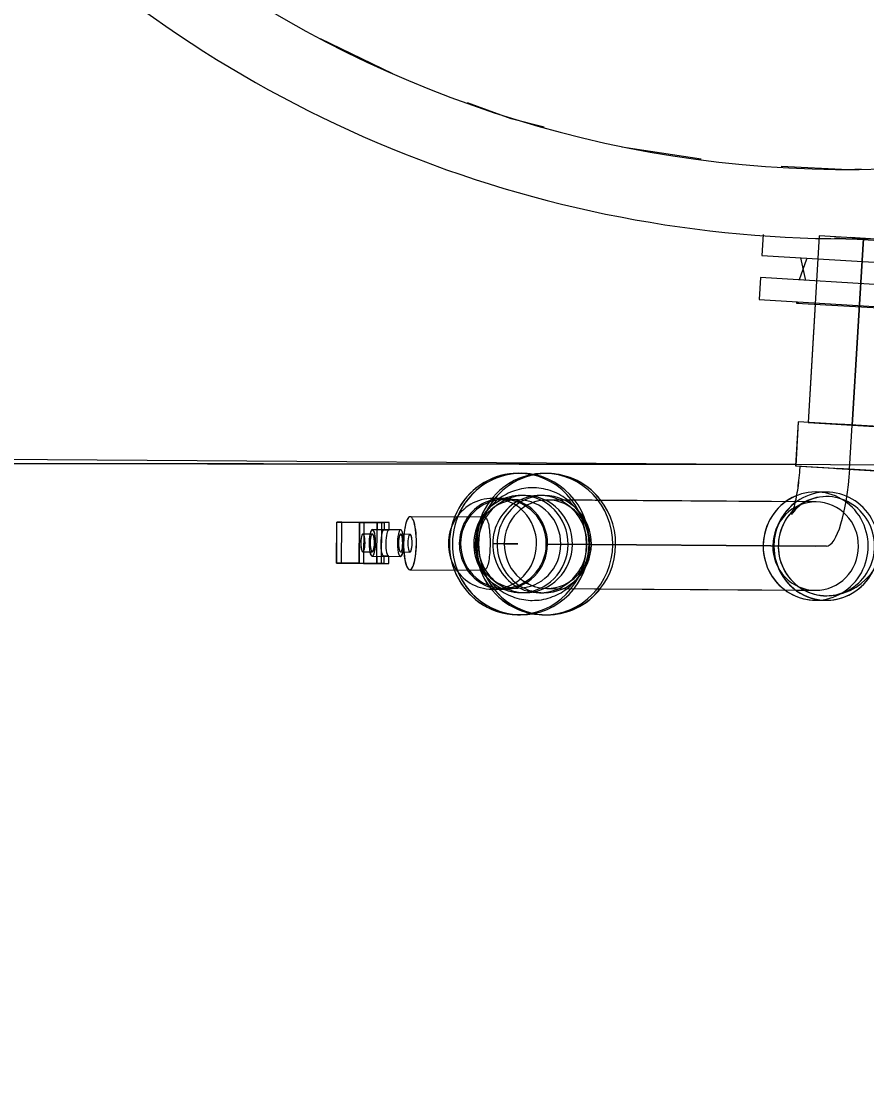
# Model space of a CAD drawing. Header units: metres. Extents: x 3 to 183, y -124 to 10.
# Drawn here: x 25.725 to 26.778, y -92.588 to -91.266 of the extents above; entities that cross this region are included whole.
import ezdxf

# ---------------------------------------------------------------- set-up
doc = ezdxf.new("R2010")
doc.units = ezdxf.units.M
doc.linetypes.add('IMPORT-Basculante', pattern=[0.003969, 0.002381, -0.001587])
for name, color, linetype, lineweight in [('A-ANNO-DIMS', 7, 'Continuous', 9), ('A-ANNO-DIMS-100', 7, 'Continuous', 9), ('A-FLOR', 7, 'Continuous', 9), ('G-IMPT', 7, 'Continuous', 9), ('P-PIPE', 7, 'Continuous', 9), ('P-SANR-FIXT', 7, 'Continuous', 9)]:
    doc.layers.add(name, color=color, linetype=linetype, lineweight=lineweight)
doc.styles.add('Century Gothic_3', font='GOTHIC.TTF', dxfattribs={"height": 0.15})
doc.dimstyles.new('FCA_N_Cotas_E100', dxfattribs={"dimscale": 0.3048, "dimtxt": 0.156625, "dimasz": 0.492126, "dimexe": 0.656168, "dimexo": 0.656168, "dimgap": 0.032808, "dimtad": 1, "dimdec": 3, "dimrnd": 0.001, "dimzin": 0, "dimdsep": 46, "dimtxsty": 'Century Gothic_3', "dimblk1": 'OBLIQUE', "dimblk2": 'OBLIQUE', "dimsah": 1, "dimcen": 0.09, "dimdle": 0.656168, "dimazin": 2, "dimtfac": 1, "dimtdec": 4, "dimtix": 1, "dimtmove": 0, "dimatfit": 3, "dimfxl": 1, "dimtvp": 1, "dimtolj": 1, "dimtzin": 0, "dimarcsym": 2})

# ---------------------------------------------------------------- blocks, each defined once
blk = doc.blocks.new('YADRAN_LASQUEMAS_ARQ_MO_006_E02_rvt-1-NFONDO-ESTANQUE EXT')
at = {"layer": 'A-FLOR'}
blk.add_line((-98.0809, -91.8191), (-99.954, -91.8065), dxfattribs=at)
blk = doc.blocks.new('M_Ball Valve - 50-150 mm - 110 mm-V147-NFONDO-ESTANQUE EXT')
at = {"layer": 'P-PIPE'}
for p, q in [((-98.4226, -91.8295), (-98.4263, -91.8295)), ((-98.39, -91.8297), (-98.3936, -91.8297)), ((-98.3938, -91.8572), (-98.3993, -91.8572)), ((-98.4724, -91.8841), (-98.5611, -91.8835)), ((-98.6527, -91.9413), (-98.6524, -91.8903)), ((-98.6524, -91.8903), (-98.6244, -91.8905)), ((-98.6244, -91.8905), (-98.6248, -91.9415)), ((-98.6244, -91.8905), (-98.6024, -91.8907)), ((-98.6024, -91.8907), (-98.6025, -91.8997)), ((-98.6024, -91.8907), (-98.5936, -91.8908)), ((-98.5936, -91.8908), (-98.5937, -91.8998)), ((-98.5875, -91.8908), (-98.5936, -91.8908)), ((-98.5875, -91.8998), (-98.5875, -91.8908)), ((-98.6083, -91.9052), (-98.62, -91.9051)), ((-98.573, -91.8999), (-98.6082, -91.8997)), ((-98.5875, -91.8998), (-98.5937, -91.8998)), ((-98.5613, -91.9055), (-98.573, -91.9054)), ((-98.6202, -91.9271), (-98.6084, -91.9272)), ((-98.6085, -91.9327), (-98.5732, -91.9329)), ((-98.6027, -91.9327), (-98.6028, -91.9417)), ((-98.5939, -91.9328), (-98.594, -91.9418)), ((-98.5939, -91.9328), (-98.5878, -91.9328)), ((-98.5878, -91.9418), (-98.5878, -91.9328)), ((-98.5732, -91.9274), (-98.5615, -91.9275)), ((-98.6248, -91.9415), (-98.6527, -91.9413)), ((-98.6028, -91.9417), (-98.6248, -91.9415)), ((-98.594, -91.9418), (-98.6028, -91.9417)), ((-98.594, -91.9418), (-98.5878, -91.9418)), ((-98.5616, -91.9495), (-98.4728, -91.9501)), ((-98.4001, -91.9781), (-98.3947, -91.9782)), ((-98.4275, -92.0055), (-98.4239, -92.0055)), ((-98.3949, -92.0057), (-98.3912, -92.0057))]:
    blk.add_line(p, q, dxfattribs=at)
for centre, major_axis, ratio, start_param, end_param in [((-98.4269, -91.9175), (0.0006, 0.088), 0.970296, 0, 1.186563), ((-98.4233, -91.9175), (0.0006, 0.088), 0.970296, 0, 1.186801), ((-98.3942, -91.9177), (0.0006, 0.088), 0.970296, 0, 3.141593), ((-98.3906, -91.9177), (0.0006, 0.088), 0.970296, 0, 3.141593), ((-98.4233, -91.9175), (0.0006, 0.088), 0.970296, 6.111231, 6.283185), ((-98.3906, -91.9177), (0.0006, 0.088), 0.970296, 5.393998, 6.283185), ((-98.5614, -91.9165), (0.0002, 0.033), 0.241922, 4.712389, 6.806784), ((-98.6083, -91.9162), (0.0001, 0.0165), 0.241922, 4.712389, 7.068583), ((-98.5614, -91.9165), (0.0002, 0.033), 0.241922, 0.528867, 1.240442), ((-98.6201, -91.9161), (0.0001, 0.011), 0.241922, 4.712389, 7.853982), ((-98.6083, -91.9162), (0.0001, 0.011), 0.241922, 4.712389, 6.544985), ((-98.5731, -91.9164), (0.0001, 0.0165), 0.241922, 4.712389, 6.283185), ((-98.5614, -91.9165), (0.0001, 0.011), 0.241922, 4.712389, 6.544985), ((-98.6201, -91.9161), (0.0001, 0.011), 0.241922, 1.570796, 4.712389), ((-98.6083, -91.9162), (0.0001, 0.0165), 0.241922, 2.356194, 4.712389), ((-98.6083, -91.9162), (0.0001, 0.011), 0.241922, 2.879793, 4.712389), ((-98.5731, -91.9164), (0.0001, 0.0165), 0.241922, 3.141593, 4.712389), ((-98.5614, -91.9165), (0.0002, 0.033), 0.241922, 1.901151, 4.712389), ((-98.5614, -91.9165), (0.0001, 0.011), 0.241922, 2.879793, 4.712389), ((-98.4269, -91.9175), (0.0006, 0.088), 0.970296, 1.95503, 3.141593), ((-98.4233, -91.9175), (0.0006, 0.088), 0.970296, 1.954792, 3.141593), ((-98.3906, -91.9177), (0.0006, 0.088), 0.970296, 3.141593, 4.03078), ((-98.4233, -91.9175), (0.0006, 0.088), 0.970296, 3.141593, 3.313547)]:
    blk.add_ellipse(centre, major_axis=major_axis, ratio=ratio, start_param=start_param, end_param=end_param, dxfattribs=at)
blk = doc.blocks.new('Plastico - Codo - PL - Codo-2192747-NFONDO-ESTANQUE EXT')
at = {"layer": 'P-PIPE'}
for p, q in [((-98.0778, -91.7654), (-98.081, -91.8203)), ((-97.9942, -91.7704), (-98.0778, -91.7654)), ((-97.9432, -91.7734), (-97.9942, -91.7704)), ((-97.9465, -91.8283), (-97.9432, -91.7734)), ((-98.081, -91.8203), (-97.9975, -91.8253)), ((-97.9975, -91.8253), (-97.9465, -91.8283)), ((-98.0565, -91.9875), (-98.0432, -91.9876))]:
    blk.add_line(p, q, dxfattribs=at)
at = {"layer": 'P-PIPE', "flags": 128}
for points in [[(-98.086, -91.8807), (-98.0859, -91.8805), (-98.0857, -91.8801), (-98.0854, -91.8794), (-98.0851, -91.8784), (-98.0846, -91.8773), (-98.0842, -91.8759), (-98.0837, -91.8743), (-98.0832, -91.8725), (-98.0826, -91.8706), (-98.0821, -91.8685), (-98.0816, -91.8663), (-98.081, -91.8639), (-98.0805, -91.8614), (-98.08, -91.8589), (-98.0795, -91.8562), (-98.079, -91.8534), (-98.0785, -91.8505), (-98.0781, -91.8475), (-98.0777, -91.8445), (-98.0773, -91.8414), (-98.0769, -91.8383), (-98.0766, -91.8351), (-98.0763, -91.8318), (-98.076, -91.8286), (-98.0757, -91.8253), (-98.0755, -91.822), (-98.0754, -91.8207)], [(-98.0432, -91.982), (-98.0323, -91.9811), (-98.0222, -91.9788), (-98.0133, -91.9753), (-98.0058, -91.9711), (-97.9996, -91.9667), (-97.9945, -91.9623), (-97.9902, -91.9579), (-97.9867, -91.9537), (-97.9836, -91.9496), (-97.981, -91.9456), (-97.9786, -91.9417), (-97.9765, -91.9379), (-97.9747, -91.9342), (-97.973, -91.9305), (-97.9714, -91.9268), (-97.9699, -91.9231), (-97.9686, -91.9194), (-97.9673, -91.9157), (-97.9661, -91.9119), (-97.9649, -91.9081), (-97.9638, -91.9043), (-97.9628, -91.9004), (-97.9618, -91.8965), (-97.9609, -91.8925), (-97.96, -91.8885), (-97.9592, -91.8844), (-97.9584, -91.8802), (-97.9576, -91.876), (-97.9569, -91.8718), (-97.9562, -91.8675), (-97.9556, -91.8632), (-97.955, -91.8589), (-97.9545, -91.8545), (-97.954, -91.8501), (-97.9535, -91.8457), (-97.9531, -91.8412), (-97.9527, -91.8368), (-97.9524, -91.8323), (-97.9521, -91.828)]]:
    blk.add_lwpolyline(points, dxfattribs=at)
at = {"layer": 'P-PIPE'}
for centre, major_axis, start_param, end_param in [((-98.0561, -91.9201), (0.0005, 0.0674), 0.381858, 3.090785), ((-98.0428, -91.9202), (0.0005, 0.0674), 0.642811, 3.090785), ((-98.0428, -91.9202), (0.0004, 0.0617), 0.821857, 3.090785), ((-98.0428, -91.9202), (0.0005, 0.0674), 3.090785, 4.234183), ((-98.0561, -91.9201), (0.0005, 0.0674), 3.090785, 3.141593), ((-98.0428, -91.9202), (0.0004, 0.0617), 3.090785, 3.318883), ((-98.0428, -91.9202), (0.0004, 0.0617), 3.395941, 3.439851)]:
    blk.add_ellipse(centre, major_axis=major_axis, ratio=0.970296, start_param=start_param, end_param=end_param, dxfattribs=at)
blk = doc.blocks.new('M_Tanque Ensilaje - 01_dwg_M_Ball Valve - 50-150 mm - 110 mm-V4-Emplazamiento - Callout 1-2194140-NFONDO-ESTANQUE EXT')
at = {"layer": 'G-IMPT'}
for p, q in [((-125.5076, -49.173), (-125.5185, -49.1686)), ((-125.4729, -49.1811), (-125.5056, -49.1679)), ((-125.37, -49.2049), (-125.4558, -49.1702)), ((-125.3072, -49.171), (-125.3105, -49.1696)), ((-125.4641, -49.1906), (-125.475, -49.1862)), ((-125.2769, -49.1832), (-125.2803, -49.1818)), ((-125.5566, -49.1926), (-125.5312, -49.2029)), ((-125.5267, -49.189), (-125.5159, -49.1934)), ((-125.5179, -49.1985), (-125.4853, -49.2117)), ((-125.3124, -49.1985), (-125.3175, -49.1965)), ((-125.4832, -49.2066), (-125.4723, -49.211)), ((-125.2906, -49.2073), (-125.2956, -49.2053)), ((-125.4806, -49.2314), (-125.3947, -49.2661)), ((-125.3628, -49.3087), (-125.3578, -49.3107)), ((-125.3409, -49.3175), (-125.3359, -49.3195)), ((-125.3765, -49.3328), (-125.3731, -49.3342)), ((-125.3462, -49.345), (-125.3428, -49.3464))]:
    blk.add_line(p, q, dxfattribs=at)
at = {"layer": 'G-IMPT', "flags": 128}
for points in [[(-125.5623, -49.1903), (-125.5432, -49.143), (-125.5172, -49.1535)], [(-125.5078, -49.2123), (-125.5021, -49.2146), (-125.4987, -49.2063), (-125.5044, -49.204), (-125.5078, -49.2123), (-125.5159, -49.209), (-125.5363, -49.2008), (-125.5623, -49.1903), (-125.5566, -49.1926), (-125.5375, -49.1453)], [(-125.4917, -49.1638), (-125.5121, -49.1556), (-125.5375, -49.1453), (-125.5432, -49.143)], [(-125.5363, -49.2008), (-125.5172, -49.1535), (-125.4968, -49.1618)], [(-125.5121, -49.1556), (-125.5312, -49.2029), (-125.5108, -49.2111)], [(-125.5159, -49.209), (-125.4968, -49.1618), (-125.4887, -49.165)], [(-125.483, -49.1673), (-125.4917, -49.1638), (-125.5108, -49.2111), (-125.5021, -49.2146)], [(-125.397, -49.2599), (-125.3968, -49.2627), (-125.3966, -49.2654), (-125.3962, -49.2681), (-125.3958, -49.2709), (-125.3952, -49.2736), (-125.3945, -49.2763), (-125.3937, -49.279), (-125.3928, -49.2816), (-125.3918, -49.2842), (-125.3907, -49.2868), (-125.3895, -49.2893), (-125.3882, -49.2918), (-125.3868, -49.2943), (-125.3852, -49.2967), (-125.3836, -49.299), (-125.3819, -49.3013), (-125.3801, -49.3035), (-125.3781, -49.3057), (-125.3761, -49.3077), (-125.374, -49.3097), (-125.3719, -49.3116), (-125.3696, -49.3134), (-125.3673, -49.3152), (-125.3649, -49.3168), (-125.3624, -49.3183), (-125.3599, -49.3197), (-125.3573, -49.3211), (-125.3547, -49.3223), (-125.3529, -49.323), (-125.3502, -49.324), (-125.3475, -49.325), (-125.3447, -49.3258), (-125.3418, -49.3265), (-125.339, -49.327), (-125.3361, -49.3275), (-125.3333, -49.3278), (-125.3304, -49.328), (-125.3275, -49.3281), (-125.3246, -49.3281), (-125.3217, -49.328), (-125.3189, -49.3277), (-125.316, -49.3274), (-125.3132, -49.3269), (-125.3105, -49.3263), (-125.3077, -49.3256), (-125.305, -49.3248), (-125.3023, -49.3239), (-125.2997, -49.3228), (-125.2971, -49.3217), (-125.2946, -49.3205), (-125.2921, -49.3192), (-125.2897, -49.3178), (-125.2874, -49.3163), (-125.2851, -49.3147), (-125.2829, -49.313), (-125.2808, -49.3113), (-125.2787, -49.3094), (-125.2768, -49.3075), (-125.2749, -49.3055), (-125.2731, -49.3035), (-125.2713, -49.3014), (-125.2697, -49.2992), (-125.2681, -49.297), (-125.2667, -49.2947), (-125.2653, -49.2923), (-125.264, -49.29), (-125.2628, -49.2875), (-125.2617, -49.285), (-125.2607, -49.2825), (-125.2598, -49.2799), (-125.2591, -49.2774), (-125.2584, -49.2747), (-125.2578, -49.2721), (-125.2573, -49.2694), (-125.2569, -49.2667), (-125.2566, -49.264), (-125.2564, -49.2613), (-125.2564, -49.2585), (-125.2564, -49.2558), (-125.2566, -49.253), (-125.2568, -49.2503), (-125.2572, -49.2476), (-125.2576, -49.2448), (-125.2582, -49.2421), (-125.2589, -49.2394), (-125.2597, -49.2368), (-125.2606, -49.2341), (-125.2616, -49.2315), (-125.2628, -49.2289), (-125.264, -49.2264), (-125.2653, -49.2239), (-125.2668, -49.2215), (-125.2683, -49.2191), (-125.2699, -49.2167), (-125.2717, -49.2145), (-125.2735, -49.2123), (-125.2754, -49.2101), (-125.2774, -49.2081), (-125.2795, -49.2061), (-125.2817, -49.2042), (-125.284, -49.2024), (-125.2863, -49.2007), (-125.2887, -49.1991), (-125.2912, -49.1975), (-125.2937, -49.1961), (-125.2963, -49.1948), (-125.299, -49.1936), (-125.3004, -49.193), (-125.3031, -49.192), (-125.3059, -49.191), (-125.3087, -49.1902), (-125.3115, -49.1896), (-125.3144, -49.189), (-125.3172, -49.1885), (-125.3201, -49.1882), (-125.323, -49.188), (-125.3259, -49.1879), (-125.3287, -49.1879), (-125.3316, -49.188), (-125.3345, -49.1883), (-125.3373, -49.1886), (-125.3401, -49.1891), (-125.3429, -49.1897), (-125.3457, -49.1904), (-125.3484, -49.1912), (-125.351, -49.1922), (-125.3537, -49.1932), (-125.3562, -49.1943), (-125.3588, -49.1955), (-125.3612, -49.1968), (-125.3636, -49.1982), (-125.366, -49.1997), (-125.3682, -49.2013), (-125.3704, -49.203), (-125.3726, -49.2048), (-125.3746, -49.2066), (-125.3759, -49.2078)]]:
    blk.add_lwpolyline(points, dxfattribs=at)
blk.add_lwpolyline([(-125.4921, -49.1734), (-125.4864, -49.1757), (-125.483, -49.1673), (-125.4887, -49.165)], close=True, dxfattribs=at)
at = {"layer": 'G-IMPT'}
for centre, major_axis, ratio, start_param, end_param in [((-125.3435, -49.2512), (0.033, 0.0816), 0.970296, 0, 3.141593), ((-125.3401, -49.2526), (0.033, 0.0816), 0.970296, 0, 3.141593), ((-125.5226, -49.1788), (0.0041, 0.0102), 0.241922, 4.712389, 7.853982), ((-125.5117, -49.1832), (0.0062, 0.0153), 0.241922, 4.712389, 7.853982), ((-125.5117, -49.1832), (0.0041, 0.0102), 0.241922, 4.712389, 7.853982), ((-125.4983, -49.1887), (0.0062, 0.0153), 0.241922, 0, 1.570796), ((-125.4682, -49.2008), (0.0124, 0.0306), 0.241922, 4.712389, 7.853982), ((-125.3132, -49.2634), (0.033, 0.0816), 0.970296, 0, 3.141593), ((-125.3099, -49.2648), (0.033, 0.0816), 0.970296, 0, 3.141593), ((-125.3435, -49.2512), (0.033, 0.0816), 0.970296, 3.141593, 6.283185), ((-125.3401, -49.2526), (0.033, 0.0816), 0.970296, 3.141593, 6.283185), ((-125.5226, -49.1788), (0.0041, 0.0102), 0.241922, 1.570796, 4.712389), ((-125.5117, -49.1832), (0.0062, 0.0153), 0.241922, 1.570796, 4.712389), ((-125.5117, -49.1832), (0.0041, 0.0102), 0.241922, 1.570796, 4.712389), ((-125.4983, -49.1887), (0.0062, 0.0153), 0.241922, 1.570796, 3.141593), ((-125.4925, -49.191), (0.0062, 0.0153), 0.241922, 0, 1.570796), ((-125.4791, -49.1964), (0.0062, 0.0153), 0.241922, 4.712389, 7.853982), ((-125.4791, -49.1964), (0.0041, 0.0102), 0.241922, 4.712389, 7.853982), ((-125.3401, -49.2526), (0.0227, 0.0561), 0.970296, 0, 3.141593), ((-125.3351, -49.2546), (0.0227, 0.0561), 0.970296, 0, 3.141593), ((-125.3132, -49.2634), (0.033, 0.0816), 0.970296, 3.141593, 6.283185), ((-125.3099, -49.2648), (0.033, 0.0816), 0.970296, 3.141593, 6.283185), ((-125.4925, -49.191), (0.0062, 0.0153), 0.241922, 1.570796, 3.141593), ((-125.4791, -49.1964), (0.0062, 0.0153), 0.241922, 1.570796, 4.712389), ((-125.4791, -49.1964), (0.0041, 0.0102), 0.241922, 1.570796, 4.712389), ((-125.4682, -49.2008), (0.0124, 0.0306), 0.241922, 1.570796, 4.712389), ((-125.4682, -49.2008), (0.0041, 0.0102), 0.241922, 1.570796, 4.712389), ((-125.4682, -49.2008), (0.0041, 0.0102), 0.241922, 4.712389, 7.853982), ((-125.3183, -49.2614), (0.0227, 0.0561), 0.970296, 0, 3.141593), ((-125.3132, -49.2634), (0.0227, 0.0561), 0.970296, 0, 3.141593), ((-125.3401, -49.2526), (0.0227, 0.0561), 0.970296, 3.141593, 6.283185), ((-125.3351, -49.2546), (0.0227, 0.0561), 0.970296, 3.141593, 6.283185), ((-125.3183, -49.2614), (0.0227, 0.0561), 0.970296, 3.141593, 6.283185), ((-125.3132, -49.2634), (0.0227, 0.0561), 0.970296, 3.141593, 6.283185)]:
    blk.add_ellipse(centre, major_axis=major_axis, ratio=ratio, start_param=start_param, end_param=end_param, dxfattribs=at)
for points in [[(-125.3906, -49.2322), (-125.3891, -49.2286), (-125.3859, -49.2217), (-125.3805, -49.2129), (-125.3754, -49.2069), (-125.3712, -49.2042), (-125.3686, -49.2053), (-125.3678, -49.2099), (-125.3689, -49.2176), (-125.3717, -49.2274), (-125.3743, -49.2346), (-125.3758, -49.2382)], [(-125.3758, -49.2382), (-125.3772, -49.2417), (-125.3803, -49.2487), (-125.3851, -49.2577), (-125.3897, -49.264), (-125.3934, -49.2668), (-125.396, -49.2657), (-125.3972, -49.261), (-125.3967, -49.253), (-125.3945, -49.243), (-125.392, -49.2358), (-125.3906, -49.2322)]]:
    blk.add_open_spline(points, degree=3, dxfattribs=at)
blk = doc.blocks.new('M_Tanque Ensilaje - 01_dwg_Plastico - Codo - PL - Codo-2192747-Emplazamiento - Callout 1-2194141-NFONDO-ESTANQUE EXT')
at = {"layer": 'G-IMPT'}
for p, q in [((-124.9621, -49.3326), (-124.9744, -49.3276)), ((-125.0249, -49.4526), (-125.0126, -49.4576))]:
    blk.add_line(p, q, dxfattribs=at)
at = {"layer": 'G-IMPT', "flags": 128}
for points in [[(-124.8871, -49.2737), (-124.9629, -49.2383), (-124.9862, -49.2881), (-124.9103, -49.3235)], [(-124.9398, -49.3098), (-124.864, -49.3451), (-124.8407, -49.2953), (-124.9166, -49.2599)], [(-124.9642, -49.3379), (-124.9728, -49.3352), (-124.9812, -49.3339), (-124.9886, -49.3339), (-124.9949, -49.3347), (-125, -49.336), (-125.004, -49.3374), (-125.007, -49.3387), (-125.0093, -49.3399), (-125.0109, -49.3409), (-125.012, -49.3417), (-125.0126, -49.3422), (-125.0129, -49.3424), (-125.013, -49.3425), (-125.0128, -49.3423), (-125.0125, -49.342), (-125.012, -49.3415), (-125.0113, -49.3407), (-125.0105, -49.3398), (-125.0095, -49.3386), (-125.0085, -49.3374), (-125.0073, -49.3359), (-125.0061, -49.3343), (-125.0049, -49.3326), (-125.0036, -49.3307), (-125.0022, -49.3287), (-125.0008, -49.3266), (-124.9994, -49.3244), (-124.9979, -49.322), (-124.9964, -49.3196), (-124.9949, -49.3171), (-124.9934, -49.3145), (-124.9919, -49.3119), (-124.9904, -49.3091), (-124.9889, -49.3063), (-124.9874, -49.3035), (-124.9859, -49.3006), (-124.9845, -49.2977), (-124.983, -49.2947), (-124.9816, -49.2918), (-124.981, -49.2905), (-124.9116, -49.3229)], [(-125.0104, -49.4524), (-125, -49.4556), (-124.9897, -49.4571), (-124.9802, -49.4571), (-124.9717, -49.456), (-124.9643, -49.4542), (-124.9579, -49.452), (-124.9523, -49.4495), (-124.9475, -49.4469), (-124.9431, -49.4442), (-124.9392, -49.4415), (-124.9356, -49.4387), (-124.9323, -49.436), (-124.9292, -49.4332), (-124.9262, -49.4304), (-124.9234, -49.4275), (-124.9207, -49.4246), (-124.918, -49.4217), (-124.9155, -49.4187), (-124.913, -49.4157), (-124.9105, -49.4125), (-124.9081, -49.4094), (-124.9057, -49.4061), (-124.9033, -49.4028), (-124.901, -49.3995), (-124.8987, -49.396), (-124.8964, -49.3926), (-124.8941, -49.389), (-124.8919, -49.3854), (-124.8897, -49.3817), (-124.8875, -49.378), (-124.8853, -49.3742), (-124.8832, -49.3704), (-124.881, -49.3665), (-124.879, -49.3626), (-124.8769, -49.3586), (-124.8749, -49.3547), (-124.8729, -49.3506), (-124.8709, -49.3466), (-124.8691, -49.3427), (-124.9386, -49.3103)]]:
    blk.add_lwpolyline(points, dxfattribs=at)
at = {"layer": 'G-IMPT'}
for centre, major_axis, start_param, end_param in [((-124.9997, -49.3901), (0.0252, 0.0625), 6.232378, 9.373971), ((-124.9873, -49.3951), (0.0252, 0.0625), 6.232378, 9.373971), ((-124.9873, -49.3951), (0.0231, 0.0573), 6.232378, 9.373971), ((-124.9997, -49.3901), (0.0252, 0.0625), 3.090785, 6.232378), ((-124.9873, -49.3951), (0.0252, 0.0625), 3.090785, 6.232378), ((-124.9873, -49.3951), (0.0231, 0.0573), 3.090785, 6.232378)]:
    blk.add_ellipse(centre, major_axis=major_axis, ratio=0.970296, start_param=start_param, end_param=end_param, dxfattribs=at)
blk = doc.blocks.new('M_Tanque Ensilaje - 01_dwg_Generica - Tapa - GE - Tapa-2180202-Emplazamiento - Callout 1-2194142-NFONDO-ESTANQUE EXT')
at = {"layer": 'G-IMPT'}
for p, q in [((-125.3391, -49.1919), (-125.3518, -49.1868)), ((-125.3942, -49.2918), (-125.3815, -49.2969))]:
    blk.add_line(p, q, dxfattribs=at)
for centre, start_param, end_param in [((-125.373, -49.2393), 0, 3.141593), ((-125.3603, -49.2444), 0, 3.141593), ((-125.373, -49.2393), 3.141593, 6.283185), ((-125.3603, -49.2444), 3.141593, 6.283185)]:
    blk.add_ellipse(centre, major_axis=(0.0212, 0.0525), ratio=0.970296, start_param=start_param, end_param=end_param, dxfattribs=at)
blk = doc.blocks.new('M_Tanque Ensilaje - 01_dwg-2194132-NFONDO-ESTANQUE EXT')
at = {"layer": 'G-IMPT'}
for p, q in [((-125.3229, -49.2002), (-125.3397, -49.1934)), ((-124.979, -49.3391), (-125.2892, -49.2138)), ((-125.3603, -49.2444), (-125.373, -49.2393)), ((-124.9251, -49.3166), (-124.9018, -49.2668)), ((-125.3809, -49.2954), (-125.3641, -49.3022)), ((-125.3305, -49.3158), (-125.0203, -49.4411))]:
    blk.add_line(p, q, dxfattribs=at)
at = {"layer": 'G-IMPT', "flags": 128}
for points in [[(-127.2606, -49.875), (-126.749, -48.5863), (-123.5023, -49.875)], [(-124.9873, -49.3951), (-124.9997, -49.3901), (-125.3099, -49.2648), (-124.9997, -49.3901)]]:
    blk.add_lwpolyline(points, dxfattribs=at)
for points in [[(-124.8533, -49.0325), (-124.9517, -49.2435), (-124.852, -49.29), (-124.7536, -49.079)], [(-124.8034, -49.0558), (-124.9018, -49.2668)], [(-125.3435, -49.2512), (-125.3603, -49.2444)]]:
    blk.add_lwpolyline(points, close=True, dxfattribs=at)
at = {"layer": 'G-IMPT', "color": 3, "linetype": 'IMPORT-Basculante', "true_color": 0x00ff00}
blk.add_circle((-124.2703, -47.657), 1.4113, dxfattribs=at)
at = {"layer": 'G-IMPT'}
for centre, major_axis, ratio, start_param, end_param in [((-125.3603, -49.2444), (0.0206, 0.051), 0.970296, 0, 1.570796), ((-125.3435, -49.2512), (0.0206, 0.051), 0.970296, 0, 1.570796), ((-125.3603, -49.2444), (0.0206, 0.051), 0.970296, 4.712389, 6.283185), ((-125.3435, -49.2512), (0.0206, 0.051), 0.970296, 4.712389, 6.283185), ((-125.3099, -49.2648), (0.0206, 0.051), 0.970296, 0, 1.570796), ((-125.3099, -49.2648), (0.0206, 0.051), 0.970296, 4.712389, 6.283185), ((-125.3603, -49.2444), (0.0206, 0.051), 0.970296, 1.570796, 3.141593), ((-125.3435, -49.2512), (0.0206, 0.051), 0.970296, 1.570796, 3.141593), ((-125.3099, -49.2648), (0.0206, 0.051), 0.970296, 1.570796, 3.141593), ((-125.3603, -49.2444), (0.0206, 0.051), 0.970296, 3.141593, 4.712389), ((-125.3435, -49.2512), (0.0206, 0.051), 0.970296, 3.141593, 4.712389), ((-125.3099, -49.2648), (0.0206, 0.051), 0.970296, 3.141593, 4.712389), ((-124.9464, -49.3067), (0.0412, 0.0883), 0.24161, 3.154254, 4.712389), ((-124.9997, -49.3901), (0.0206, 0.051), 0.970296, 0, 1.570796), ((-124.9997, -49.3901), (0.0206, 0.051), 0.970296, 4.712389, 6.283185), ((-124.9997, -49.3901), (0.0206, 0.051), 0.970296, 1.570796, 3.141593), ((-124.9997, -49.3901), (0.0206, 0.051), 0.970296, 3.141593, 4.712389)]:
    blk.add_ellipse(centre, major_axis=major_axis, ratio=ratio, start_param=start_param, end_param=end_param, dxfattribs=at)
for name in ['M_Tanque Ensilaje - 01_dwg_M_Ball Valve - 50-150 mm - 110 mm-V4-Emplazamiento - Callout 1-2194140-NFONDO-ESTANQUE EXT', 'M_Tanque Ensilaje - 01_dwg_Generica - Tapa - GE - Tapa-2180202-Emplazamiento - Callout 1-2194142-NFONDO-ESTANQUE EXT', 'M_Tanque Ensilaje - 01_dwg_Plastico - Codo - PL - Codo-2192747-Emplazamiento - Callout 1-2194141-NFONDO-ESTANQUE EXT']:
    blk.add_blockref(name, (0, 0))
blk = doc.blocks.new('M_Tanque Ensilaje - M_Tanque Ensilaje-2194159-NFONDO-ESTANQUE EXT')
at = {"layer": 'P-SANR-FIXT'}
for radius, start, end in [(1.4108, 180, 254.9903), (1.4972, 205.8443, 251.9397)]:
    blk.add_arc((0, 0), radius, start, end, dxfattribs=at)
blk.add_blockref('M_Tanque Ensilaje - 01_dwg-2194132-NFONDO-ESTANQUE EXT', (124.2703, 47.657))
blk = doc.blocks.new('M_Flange - Weld Neck - Steel - Class 300 - Standard-V151-NFONDO-ESTANQUE EXT')
at = {"layer": 'P-PIPE'}
for p, q in [((0.0289, -0.125), (0.0289, 0.1198)), ((0.0016, 0.118), (0.0016, -0.0362)), ((0.0016, 0.0784), (0, 0.0784)), ((0, 0.0784), (0, -0.0166)), ((0, 0.0784), (0, 0.0757)), ((0.0453, 0.0721), (0.0289, 0.0768)), ((0.0289, -0.0768), (0.0564, -0.069)), ((0.0025, -0.125), (0.0289, -0.125))]:
    blk.add_line(p, q, dxfattribs=at)
blk = doc.blocks.new('M_Flange - Weld Neck - Steel - Class 300 - Standard-V152-NFONDO-ESTANQUE EXT')
at = {"layer": 'P-PIPE'}
for p, q in [((0.0289, 0.125), (0.0016, 0.125)), ((0.0016, 0.125), (0.0016, -0.125)), ((0.0289, -0.0669), (0.0289, 0.125)), ((0.0016, 0.0784), (0, 0.0784)), ((0, 0.0784), (0, -0.0784)), ((0, 0.0784), (0, 0.0757)), ((0.0553, 0.0693), (0.0289, 0.0768)), ((0, -0.0757), (0, -0.0784)), ((0, -0.0784), (0.0016, -0.0784)), ((0.0399, -0.0737), (0.0564, -0.069)), ((0.0016, -0.125), (0.0111, -0.125))]:
    blk.add_line(p, q, dxfattribs=at)
blk = doc.blocks.new('DIMBLOCK36-NFONDO-ESTANQUE EXT')
at = {"layer": 'A-ANNO-DIMS-100'}
for p, q in [((24.7925, -91.1641), (24.7927, -90.9641)), ((28.7647, -91.1682), (28.7649, -90.9682)), ((24.5925, -91.1639), (28.7647, -91.1682)), ((24.7925, -91.1641), (24.7921, -91.6164)), ((28.7647, -91.1682), (28.7642, -91.6205))]:
    blk.add_line(p, q, dxfattribs=at)
at = {"layer": 'A-ANNO-DIMS-100', "lineweight": 35}
for p, q in [((24.7925, -91.1641), (24.8676, -91.0892)), ((28.7647, -91.1682), (28.8398, -91.0933)), ((24.7925, -91.1641), (24.7174, -91.239)), ((28.7647, -91.1682), (28.6896, -91.2431))]:
    blk.add_line(p, q, dxfattribs=at)
at = {"layer": 'A-ANNO-DIMS-100', "color": 0, "insert": (26.5165, -90.9636), "char_height": 0.15, "width": 0.629484, "attachment_point": 1, "rotation": 359.9406, "line_spacing_factor": 0.984502, "style": 'Century Gothic_3'}
blk.add_mtext('3.972', dxfattribs=at)
blk = doc.blocks.new('_Oblique')
at = {"color": 0, "linetype": 'ByBlock', "lineweight": -2}
blk.add_line((-0.5, -0.5), (0.5, 0.5), dxfattribs=at)

msp = doc.modelspace()

# ---------------------------------------------------------------- linework, layer by layer
at = {"layer": 'A-FLOR'}
msp.add_line((26.6895, -91.8184), (24.7918, -91.8164), dxfattribs=at)
at = {"layer": 'P-PIPE'}
for p, q in [((26.7137, -91.6188), (26.7049, -91.7662)), ((26.6778, -91.8648), (26.3801, -91.8627)), ((26.3793, -91.9727), (26.6765, -91.9748)), ((26.6909, -91.9749), (26.7139, -91.9751))]:
    msp.add_line(p, q, dxfattribs=at)
for start_param, end_param in [(0, 1.570796), (1.570796, 3.141593)]:
    msp.add_ellipse((26.3797, -91.9177), major_axis=(0.0004, 0.055), ratio=0.970296, start_param=start_param, end_param=end_param, dxfattribs=at)

# ---------------------------------------------------------------- block references
at = {"lineweight": 5}
msp.add_blockref('YADRAN_LASQUEMAS_ARQ_MO_006_E02_rvt-1-NFONDO-ESTANQUE EXT', (124.7703, 0), dxfattribs=at)
at = {"layer": 'P-PIPE'}
for name, p, rotation in [('M_Flange - Weld Neck - Steel - Class 300 - Standard-V151-NFONDO-ESTANQUE EXT', (26.7737, -91.537), 266.5899999999996), ('M_Flange - Weld Neck - Steel - Class 300 - Standard-V152-NFONDO-ESTANQUE EXT', (26.7686, -91.6221), 86.59000000000083)]:
    msp.add_blockref(name, p, dxfattribs=dict(at, rotation=rotation))
for name in ['Plastico - Codo - PL - Codo-2192747-NFONDO-ESTANQUE EXT', 'M_Ball Valve - 50-150 mm - 110 mm-V147-NFONDO-ESTANQUE EXT']:
    msp.add_blockref(name, (124.7703, 0), dxfattribs=at)
at = {"layer": 'P-SANR-FIXT', "rotation": 21.59000000000029}
msp.add_blockref('M_Tanque Ensilaje - M_Tanque Ensilaje-2194159-NFONDO-ESTANQUE EXT', (26.7547, -90.0402), dxfattribs=at)

# ---------------------------------------------------------------- dimensions: what is measured, and where the dimension line sits
at = {"layer": 'A-ANNO-DIMS'}
dim = msp.add_linear_dim(base=(28.7647, -91.1682), p1=(24.7918, -91.8164), p2=(28.764, -91.8205), angle=359.9406, dimstyle='FCA_N_Cotas_E100', override={"dimpost": '<>', "dimfxl": 3.972197}, dxfattribs=at)
dim.commit()
dim.dimension.update_dxf_attribs({"geometry": 'DIMBLOCK36-NFONDO-ESTANQUE EXT', "text_midpoint": (26.7787, -91.0774)})

doc.saveas('drawing.dxf')
